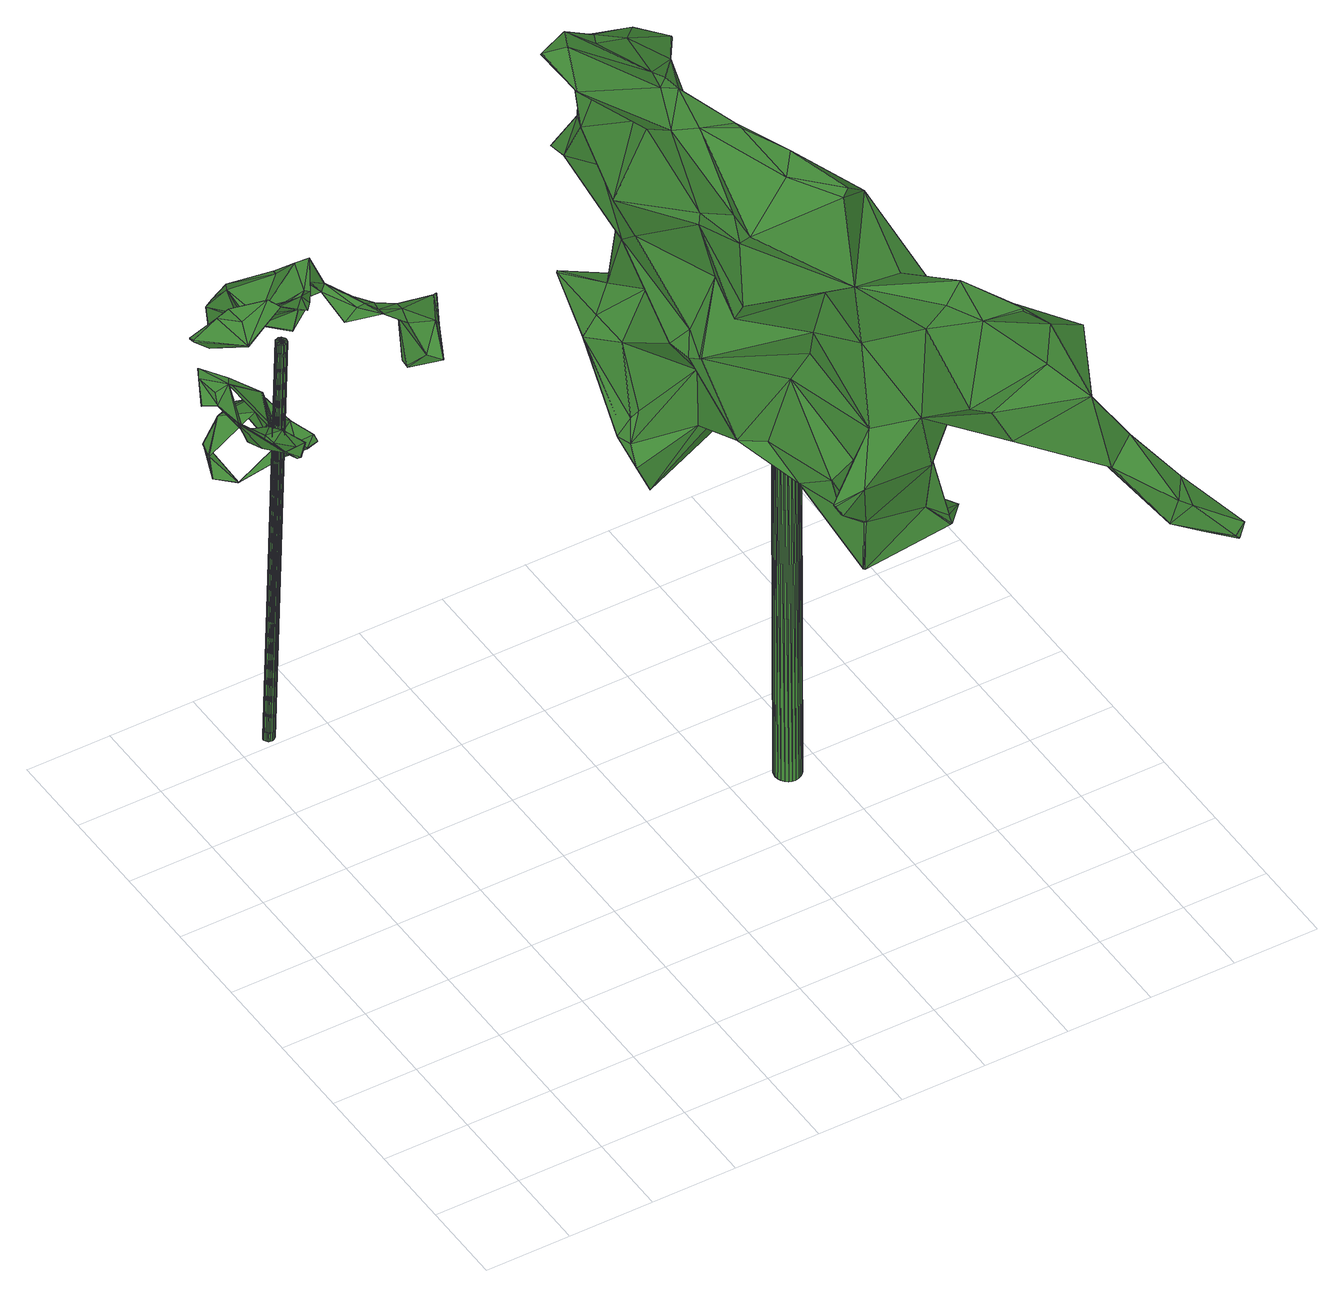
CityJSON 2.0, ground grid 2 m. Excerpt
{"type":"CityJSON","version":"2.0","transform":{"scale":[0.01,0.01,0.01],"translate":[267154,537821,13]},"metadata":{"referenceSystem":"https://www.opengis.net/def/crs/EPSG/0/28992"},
"CityObjects":{
"tree1":{"type":"SolitaryVegetationObject","attributes":{"gtid":242,"crown_width_m":4.19,"crown_median_z":24.24,"crown_r50_m":0.245,"crown_porosity":0.899,"trunk_H_m":11,"trunk_DBH_m":0.259,"trunk_radius_m":0.13,"trunk_base_height_m":13.24,"original_gtid":"271"},"geometry":[{"type":"Solid","lod":"3","boundaries":[[[[0,1,2]],[[3,4,5]],[[3,5,6]],[[7,8,9]],[[7,10,11]],[[12,13,14]],[[15,16,17]],[[18,19,20]],[[7,11,8]],[[21,22,23]],[[24,25,26]],[[27,5,28]],[[29,30,31]],[[19,32,33]],[[34,33,32]],[[14,13,9]],[[9,13,35]],[[36,37,38]],[[39,37,36]],[[40,1,41]],[[23,22,42]],[[43,44,45]],[[46,47,36]],[[48,47,46]],[[5,4,28]],[[35,13,49]],[[50,33,34]],[[9,35,7]],[[7,49,10]],[[51,17,52]],[[53,51,54]],[[53,54,55]],[[28,4,56]],[[57,58,59]],[[60,61,62]],[[63,60,62]],[[18,64,65]],[[36,21,46]],[[66,63,67]],[[34,56,4]],[[21,68,46]],[[60,66,41]],[[19,33,56]],[[69,70,71]],[[30,72,31]],[[73,63,62]],[[45,44,74]],[[75,76,77]],[[76,78,77]],[[79,80,81]],[[17,16,52]],[[82,60,83]],[[84,68,85]],[[46,84,48]],[[86,87,88]],[[51,52,89]],[[90,91,92]],[[4,3,50]],[[4,50,34]],[[93,68,94]],[[67,95,41]],[[34,19,56]],[[96,97,55]],[[82,98,65]],[[99,100,101]],[[102,101,103]],[[10,38,11]],[[104,87,105]],[[72,106,107]],[[104,105,43]],[[96,55,54]],[[96,54,89]],[[29,91,90]],[[36,38,108]],[[109,110,69]],[[111,30,112]],[[111,112,113]],[[66,60,63]],[[96,114,97]],[[3,115,116]],[[102,117,118]],[[103,117,102]],[[105,119,120]],[[121,81,80]],[[35,49,7]],[[87,104,122]],[[24,123,124]],[[79,37,39]],[[43,122,104]],[[45,122,43]],[[125,73,62]],[[97,53,55]],[[44,101,102]],[[69,71,109]],[[125,126,95]],[[126,40,95]],[[44,43,101]],[[73,67,63]],[[126,1,40]],[[39,80,79]],[[67,41,66]],[[68,84,46]],[[62,61,127]],[[52,128,20]],[[25,20,128]],[[75,77,129]],[[60,82,61]],[[61,82,65]],[[70,69,130]],[[70,130,131]],[[3,57,15]],[[6,57,3]],[[132,133,134]],[[132,134,59]],[[135,65,98]],[[69,92,91]],[[110,92,69]],[[136,109,137]],[[110,109,136]],[[90,130,93]],[[18,20,64]],[[138,139,24]],[[127,61,65]],[[72,30,111]],[[140,141,30]],[[116,142,143]],[[30,141,144]],[[107,145,29]],[[13,108,49]],[[12,108,13]],[[26,59,134]],[[106,72,146]],[[124,147,78]],[[25,128,16]],[[124,123,147]],[[148,149,137]],[[113,150,151]],[[34,53,19]],[[97,19,53]],[[16,128,52]],[[73,125,95]],[[73,95,67]],[[17,143,115]],[[152,47,48]],[[153,59,16]],[[153,16,15]],[[154,155,21]],[[17,115,15]],[[82,83,98]],[[89,54,51]],[[118,117,148]],[[15,115,3]],[[121,85,156]],[[121,152,85]],[[131,130,92]],[[6,5,57]],[[90,93,157]],[[153,57,59]],[[62,127,125]],[[133,77,78]],[[36,154,21]],[[42,155,158]],[[159,36,108]],[[69,121,156]],[[43,105,120]],[[157,160,23]],[[21,23,160]],[[57,153,15]],[[24,26,123]],[[161,113,151]],[[8,151,9]],[[133,78,147]],[[11,162,161]],[[20,19,163]],[[26,134,147]],[[18,59,58]],[[25,16,59]],[[26,25,59]],[[93,130,69]],[[138,24,75]],[[48,84,85]],[[79,141,106]],[[107,106,141]],[[79,106,162]],[[124,76,75]],[[164,165,139]],[[144,159,12]],[[124,78,76]],[[131,92,166]],[[166,92,110]],[[166,110,74]],[[90,92,130]],[[103,120,86]],[[86,120,119]],[[51,167,17]],[[101,120,99]],[[168,99,120]],[[74,169,166]],[[170,29,145]],[[138,41,0]],[[77,133,132]],[[89,114,96]],[[158,140,42]],[[122,171,87]],[[10,49,108]],[[10,108,38]],[[159,108,12]],[[103,168,120]],[[148,117,149]],[[74,136,45]],[[148,131,118]],[[166,118,131]],[[110,136,74]],[[126,127,64]],[[58,32,18]],[[25,64,20]],[[25,164,64]],[[131,148,70]],[[32,53,34]],[[43,120,101]],[[70,109,71]],[[70,148,109]],[[65,64,127]],[[83,129,98]],[[53,167,51]],[[129,165,135]],[[17,172,143]],[[127,126,125]],[[137,109,148]],[[140,145,141]],[[2,126,164]],[[173,151,150]],[[29,140,30]],[[90,140,29]],[[122,149,117]],[[157,140,90]],[[157,93,160]],[[171,88,87]],[[11,151,8]],[[91,29,170]],[[150,144,12]],[[14,151,173]],[[14,9,151]],[[161,151,11]],[[37,79,162]],[[37,162,38]],[[11,38,162]],[[152,48,85]],[[32,19,18]],[[52,174,89]],[[36,47,39]],[[106,146,113]],[[164,59,18]],[[12,173,150]],[[14,173,12]],[[83,41,138]],[[60,41,83]],[[40,41,95]],[[147,123,26]],[[115,142,116]],[[116,143,50]],[[138,75,83]],[[143,142,115]],[[163,19,174]],[[98,129,135]],[[144,154,159]],[[140,157,23]],[[140,23,42]],[[154,36,159]],[[113,112,150]],[[144,150,112]],[[144,112,30]],[[136,149,45]],[[137,149,136]],[[175,143,172]],[[175,172,167]],[[167,172,17]],[[111,113,146]],[[111,146,72]],[[45,149,122]],[[176,106,113]],[[176,113,161]],[[121,47,152]],[[122,117,171]],[[171,117,88]],[[86,88,117]],[[86,117,103]],[[27,33,50]],[[162,106,176]],[[162,176,161]],[[141,145,107]],[[102,169,44]],[[118,169,102]],[[44,169,74]],[[170,145,81]],[[32,175,53]],[[24,132,25]],[[147,134,133]],[[75,129,83]],[[135,164,65]],[[18,65,164]],[[164,132,59]],[[132,164,25]],[[53,175,167]],[[101,100,103]],[[168,100,99]],[[103,100,168]],[[126,64,164]],[[32,143,175]],[[58,57,27]],[[20,163,52]],[[174,52,163]],[[118,166,169]],[[79,81,145]],[[143,58,27]],[[143,32,58]],[[93,69,156]],[[50,143,27]],[[107,29,31]],[[154,141,158]],[[31,72,107]],[[28,56,33]],[[27,28,33]],[[68,156,85]],[[93,156,68]],[[86,119,87]],[[91,177,69]],[[170,121,177]],[[81,121,170]],[[154,144,178]],[[141,178,144]],[[141,154,178]],[[170,177,91]],[[158,145,140]],[[79,145,158]],[[141,79,158]],[[69,177,121]],[[50,3,116]],[[80,39,47]],[[121,80,47]],[[93,94,160]],[[160,94,68]],[[160,68,21]],[[105,87,119]],[[158,155,154]],[[138,2,139]],[[24,139,132]],[[164,139,2]],[[129,77,165]],[[132,139,165]],[[132,165,77]],[[164,135,165]],[[27,57,5]],[[174,114,89]],[[0,2,138]],[[124,179,24]],[[75,24,179]],[[75,179,124]],[[41,1,0]],[[126,2,1]],[[97,114,19]],[[19,114,174]],[[42,22,155]],[[21,155,22]],[[180,181,182]],[[180,182,183]],[[183,182,184]],[[183,184,185]],[[182,181,186]],[[182,186,184]],[[184,186,187]],[[184,187,185]],[[186,181,188]],[[186,188,187]],[[187,188,189]],[[187,189,185]],[[188,181,190]],[[188,190,189]],[[189,190,191]],[[189,191,185]],[[190,181,192]],[[190,192,191]],[[191,192,193]],[[191,193,185]],[[192,181,194]],[[192,194,193]],[[193,194,195]],[[193,195,185]],[[194,181,196]],[[194,196,195]],[[195,196,197]],[[195,197,185]],[[196,181,198]],[[196,198,197]],[[197,198,199]],[[197,199,185]],[[198,181,200]],[[198,200,199]],[[199,200,201]],[[199,201,185]],[[200,181,202]],[[200,202,201]],[[201,202,203]],[[201,203,185]],[[202,181,204]],[[202,204,203]],[[203,204,205]],[[203,205,185]],[[204,181,206]],[[204,206,205]],[[205,206,207]],[[205,207,185]],[[206,181,208]],[[206,208,207]],[[207,208,209]],[[207,209,185]],[[208,181,210]],[[208,210,209]],[[209,210,211]],[[209,211,185]],[[210,181,212]],[[210,212,211]],[[211,212,213]],[[211,213,185]],[[212,181,214]],[[212,214,213]],[[213,214,215]],[[213,215,185]],[[214,181,216]],[[214,216,215]],[[215,216,217]],[[215,217,185]],[[216,181,218]],[[216,218,217]],[[217,218,219]],[[217,219,185]],[[218,181,220]],[[218,220,219]],[[219,220,221]],[[219,221,185]],[[220,181,222]],[[220,222,221]],[[221,222,223]],[[221,223,185]],[[222,181,224]],[[222,224,223]],[[223,224,225]],[[223,225,185]],[[224,181,226]],[[224,226,225]],[[225,226,227]],[[225,227,185]],[[226,181,228]],[[226,228,227]],[[227,228,229]],[[227,229,185]],[[228,181,180]],[[228,180,229]],[[229,180,183]],[[229,183,185]]]]}]},
"tree2":{"type":"SolitaryVegetationObject","attributes":{"gtid":78,"crown_width_m":8.68,"crown_median_z":25.19,"crown_r50_m":0.453,"crown_porosity":0.895,"trunk_H_m":11.91,"trunk_DBH_m":0.61,"trunk_radius_m":0.305,"trunk_base_height_m":13.28,"original_gtid":"83"},"geometry":[{"type":"Solid","lod":"3","boundaries":[[[[230,231,232]],[[233,234,235]],[[236,237,238]],[[239,240,241]],[[242,243,244]],[[245,246,247]],[[238,237,248]],[[243,249,250]],[[251,250,249]],[[252,253,254]],[[255,256,257]],[[255,257,258]],[[258,259,260]],[[258,261,255]],[[262,234,233]],[[263,260,264]],[[265,266,267]],[[268,266,265]],[[269,266,268]],[[267,266,269]],[[230,270,271]],[[272,273,274]],[[272,275,273]],[[276,250,277]],[[276,243,250]],[[278,279,280]],[[280,281,282]],[[235,234,283]],[[284,285,286]],[[287,249,242]],[[233,287,242]],[[288,289,245]],[[289,284,245]],[[290,291,269]],[[292,291,290]],[[286,293,294]],[[280,295,281]],[[280,296,295]],[[297,298,299]],[[299,298,300]],[[301,302,303]],[[304,301,303]],[[305,306,307]],[[307,306,308]],[[309,241,240]],[[310,311,312]],[[313,312,311]],[[285,314,315]],[[316,317,318]],[[319,316,318]],[[279,296,280]],[[320,321,322]],[[242,249,243]],[[262,233,242]],[[283,323,324]],[[282,278,280]],[[325,326,327]],[[328,329,330]],[[331,307,308]],[[309,331,308]],[[324,292,332]],[[333,326,312]],[[326,333,327]],[[233,235,287]],[[312,325,310]],[[288,334,335]],[[336,334,288]],[[285,284,314]],[[301,304,337]],[[258,260,263]],[[289,314,284]],[[338,339,340]],[[341,260,259]],[[267,342,343]],[[336,343,342]],[[269,342,267]],[[281,295,344]],[[345,247,346]],[[244,243,276]],[[347,337,304]],[[348,349,350]],[[253,351,352]],[[277,250,251]],[[277,251,353]],[[324,323,292]],[[354,355,356]],[[354,356,357]],[[322,238,358]],[[322,358,359]],[[234,323,283]],[[249,299,300]],[[359,282,281]],[[252,302,253]],[[272,360,297]],[[333,312,313]],[[344,322,359]],[[330,329,361]],[[362,363,364]],[[358,365,366]],[[238,365,358]],[[237,230,232]],[[270,230,237]],[[270,237,236]],[[367,368,256]],[[369,368,367]],[[370,371,271]],[[370,271,270]],[[295,296,279]],[[278,372,279]],[[279,372,295]],[[326,325,312]],[[234,335,323]],[[302,301,253]],[[286,294,373]],[[374,364,375]],[[376,293,377]],[[239,241,378]],[[379,380,363]],[[287,235,283]],[[344,359,281]],[[381,325,327]],[[382,258,257]],[[311,383,313]],[[278,344,372]],[[320,344,278]],[[372,344,295]],[[384,332,269]],[[288,245,345]],[[347,300,298]],[[346,240,385]],[[239,385,240]],[[386,387,388]],[[389,390,391]],[[232,231,237]],[[392,384,268]],[[393,384,392]],[[272,274,393]],[[271,231,230]],[[338,350,360]],[[313,379,333]],[[386,388,394]],[[388,395,394]],[[387,340,339]],[[267,390,265]],[[396,364,374]],[[288,391,336]],[[339,397,388]],[[398,399,342]],[[400,401,321]],[[314,402,403]],[[278,400,320]],[[388,387,339]],[[388,355,395]],[[360,350,349]],[[338,404,350]],[[340,404,338]],[[395,355,354]],[[282,400,278]],[[359,358,282]],[[405,406,357]],[[320,400,321]],[[393,407,397]],[[388,397,407]],[[400,282,401]],[[282,358,401]],[[313,369,379]],[[408,379,369]],[[247,345,245]],[[234,409,402]],[[321,401,366]],[[369,383,368]],[[410,315,411]],[[407,356,355]],[[408,380,379]],[[239,378,319]],[[409,403,402]],[[412,393,392]],[[412,392,413]],[[381,317,325]],[[257,256,368]],[[350,394,348]],[[292,290,269]],[[269,332,292]],[[414,362,405]],[[363,362,414]],[[396,374,304]],[[393,412,356]],[[317,316,311]],[[317,311,310]],[[253,301,351]],[[373,256,307]],[[361,238,322]],[[344,320,322]],[[361,329,415]],[[370,415,329]],[[370,329,416]],[[267,391,390]],[[267,343,391]],[[352,405,254]],[[283,249,287]],[[417,319,378]],[[242,244,411]],[[318,317,381]],[[418,246,284]],[[391,343,336]],[[371,327,419]],[[371,419,271]],[[272,393,339]],[[245,284,246]],[[385,239,319]],[[308,241,309]],[[284,420,418]],[[365,361,366]],[[410,285,315]],[[361,322,321]],[[321,366,361]],[[360,272,338]],[[305,255,261]],[[361,365,414]],[[270,236,421]],[[356,412,328]],[[333,379,327]],[[422,377,293]],[[349,351,360]],[[240,346,247]],[[286,420,284]],[[414,405,357]],[[374,377,347]],[[374,376,377]],[[305,307,255]],[[384,269,268]],[[423,424,392]],[[416,329,328]],[[307,256,255]],[[327,371,265]],[[339,393,397]],[[288,345,391]],[[340,386,404]],[[340,387,386]],[[361,421,238]],[[388,407,355]],[[404,386,394]],[[404,394,350]],[[393,356,407]],[[319,346,385]],[[367,408,369]],[[425,248,231]],[[237,231,248]],[[251,426,353]],[[418,420,331]],[[307,331,420]],[[373,307,420]],[[286,373,420]],[[331,309,246]],[[247,246,309]],[[331,246,418]],[[247,309,240]],[[414,330,361]],[[427,417,378]],[[289,335,402]],[[234,402,335]],[[288,335,289]],[[428,377,422]],[[286,429,422]],[[410,276,430]],[[416,413,424]],[[423,416,424]],[[234,262,409]],[[260,341,264]],[[283,275,249]],[[275,299,249]],[[285,429,286]],[[430,429,285]],[[428,347,377]],[[379,419,327]],[[375,294,293]],[[265,390,327]],[[382,431,258]],[[294,367,256]],[[432,408,367]],[[389,381,390]],[[327,390,381]],[[428,422,433]],[[434,435,428]],[[434,428,433]],[[353,435,277]],[[335,334,323]],[[285,410,430]],[[254,253,352]],[[433,430,276]],[[338,272,339]],[[324,273,283]],[[283,273,275]],[[358,366,401]],[[414,357,330]],[[406,352,351]],[[406,351,349]],[[254,405,252]],[[304,374,347]],[[414,436,425]],[[365,436,414]],[[356,328,357]],[[310,325,317]],[[330,357,328]],[[360,351,301]],[[301,337,360]],[[304,362,396]],[[302,252,362]],[[416,328,412]],[[416,412,413]],[[252,405,362]],[[238,421,236]],[[421,361,415]],[[334,291,323]],[[415,270,421]],[[415,370,270]],[[303,302,362]],[[303,362,304]],[[324,332,274]],[[384,274,332]],[[360,337,347]],[[263,261,258]],[[306,263,264]],[[402,314,289]],[[416,268,437]],[[324,274,273]],[[375,364,432]],[[297,360,298]],[[437,268,265]],[[413,392,424]],[[378,241,438]],[[308,438,241]],[[379,271,419]],[[315,403,411]],[[409,411,403]],[[437,265,371]],[[437,371,416]],[[416,371,370]],[[375,293,376]],[[276,411,244]],[[410,411,276]],[[432,367,375]],[[292,323,291]],[[294,375,367]],[[315,314,403]],[[242,411,262]],[[414,439,363]],[[425,439,414]],[[363,439,379]],[[409,262,411]],[[341,438,308]],[[286,422,293]],[[261,306,305]],[[261,263,306]],[[306,264,308]],[[341,308,264]],[[391,440,389]],[[345,440,391]],[[334,336,342]],[[396,362,364]],[[376,374,375]],[[348,394,354]],[[395,354,394]],[[319,318,346]],[[346,318,389]],[[389,318,381]],[[268,423,392]],[[416,423,268]],[[422,429,433]],[[430,433,429]],[[311,382,383]],[[311,316,382]],[[316,431,382]],[[389,440,346]],[[345,346,440]],[[313,383,369]],[[352,406,405]],[[439,231,441]],[[439,425,231]],[[354,357,406]],[[354,406,348]],[[349,348,406]],[[439,441,379]],[[379,441,271]],[[231,271,441]],[[373,294,256]],[[393,274,384]],[[341,417,427]],[[382,368,383]],[[398,342,269]],[[341,427,438]],[[427,378,438]],[[341,259,417]],[[417,442,319]],[[316,319,442]],[[435,353,426]],[[342,399,334]],[[291,334,399]],[[428,426,347]],[[435,426,428]],[[432,380,408]],[[364,363,380]],[[364,380,432]],[[275,297,299]],[[272,297,275]],[[382,257,368]],[[248,425,436]],[[365,238,436]],[[238,248,436]],[[269,291,399]],[[398,269,399]],[[347,426,300]],[[276,443,433]],[[426,251,300]],[[434,443,435]],[[433,443,434]],[[277,435,443]],[[277,443,276]],[[249,300,251]],[[347,298,360]],[[259,431,417]],[[259,258,431]],[[442,417,431]],[[442,431,316]],[[444,445,446]],[[444,446,447]],[[447,446,448]],[[447,448,449]],[[446,445,450]],[[446,450,448]],[[448,450,451]],[[448,451,449]],[[450,445,452]],[[450,452,451]],[[451,452,453]],[[451,453,449]],[[452,445,454]],[[452,454,453]],[[453,454,455]],[[453,455,449]],[[454,445,456]],[[454,456,455]],[[455,456,457]],[[455,457,449]],[[456,445,458]],[[456,458,457]],[[457,458,459]],[[457,459,449]],[[458,445,460]],[[458,460,459]],[[459,460,461]],[[459,461,449]],[[460,445,462]],[[460,462,461]],[[461,462,463]],[[461,463,449]],[[462,445,464]],[[462,464,463]],[[463,464,465]],[[463,465,449]],[[464,445,466]],[[464,466,465]],[[465,466,467]],[[465,467,449]],[[466,445,468]],[[466,468,467]],[[467,468,469]],[[467,469,449]],[[468,445,470]],[[468,470,469]],[[469,470,471]],[[469,471,449]],[[470,445,472]],[[470,472,471]],[[471,472,473]],[[471,473,449]],[[472,445,474]],[[472,474,473]],[[473,474,475]],[[473,475,449]],[[474,445,476]],[[474,476,475]],[[475,476,477]],[[475,477,449]],[[476,445,478]],[[476,478,477]],[[477,478,479]],[[477,479,449]],[[478,445,480]],[[478,480,479]],[[479,480,481]],[[479,481,449]],[[480,445,482]],[[480,482,481]],[[481,482,483]],[[481,483,449]],[[482,445,484]],[[482,484,483]],[[483,484,485]],[[483,485,449]],[[484,445,486]],[[484,486,485]],[[485,486,487]],[[485,487,449]],[[486,445,488]],[[486,488,487]],[[487,488,489]],[[487,489,449]],[[488,445,490]],[[488,490,489]],[[489,490,491]],[[489,491,449]],[[490,445,492]],[[490,492,491]],[[491,492,493]],[[491,493,449]],[[492,445,444]],[[492,444,493]],[[493,444,447]],[[493,447,449]]]]}]}
},
"vertices":[
[219,1359,901],[248,1361,899],[242,1385,904],[199,1559,767],[184,1496,726],[189,1522,766],[198,1558,769],[36,1346,1297],[34,1327,1304],[35,1329,1306],[64,1370,1276],[74,1330,1265],[133,1351,1331],[99,1343,1327],[99,1341,1328],[289,1585,822],[343,1558,833],[343,1551,816],[297,1461,871],[315,1430,776],[299,1461,872],[214,1490,1238],[228,1441,1202],[252,1425,1195],[216,1486,981],[301,1491,913],[225,1501,982],[191,1521,766],[183,1496,727],[340,1369,1268],[289,1321,1314],[302,1308,1302],[309,1459,781],[223,1459,727],[224,1460,725],[37,1347,1299],[150,1469,1237],[172,1387,1268],[94,1364,1275],[206,1405,1215],[264,1298,928],[236,1296,929],[236,1403,1203],[578,1264,1156],[528,1315,1174],[518,1275,1169],[184,1501,1218],[226,1441,1200],[212,1498,1139],[65,1371,1278],[202,1543,768],[371,1500,795],[372,1499,797],[361,1459,770],[403,1460,772],[406,1448,760],[222,1458,726],[239,1566,821],[295,1511,847],[299,1493,913],[235,1295,928],[248,1360,897],[264,1297,926],[244,1261,934],[274,1417,887],[239,1395,878],[243,1261,935],[248,1257,938],[242,1538,1205],[399,1422,1198],[436,1411,1137],[435,1410,1137],[279,1279,1313],[250,1258,937],[479,1307,1188],[176,1465,957],[148,1484,954],[176,1465,955],[150,1484,952],[215,1373,1229],[236,1403,1201],[288,1353,1194],[218,1359,899],[174,1380,971],[227,1516,1178],[229,1515,1177],[527,1313,1034],[519,1279,1043],[526,1312,1034],[404,1459,774],[375,1430,1297],[357,1399,1263],[410,1427,1212],[332,1498,1229],[330,1497,1230],[282,1293,937],[407,1448,762],[374,1433,768],[208,1398,892],[631,1348,1142],[631,1349,1141],[623,1346,1143],[535,1346,1160],[574,1347,1122],[565,1211,1094],[570,1222,1095],[256,1284,1321],[300,1308,1301],[94,1365,1277],[426,1373,1138],[453,1371,1168],[257,1284,1323],[218,1287,1346],[218,1285,1346],[374,1434,769],[289,1584,820],[241,1566,819],[536,1346,1150],[495,1370,1163],[520,1280,1044],[593,1276,1127],[253,1426,1193],[538,1235,1101],[174,1535,1006],[161,1515,1000],[283,1293,936],[282,1384,901],[283,1384,899],[335,1512,813],[202,1411,917],[411,1429,1212],[463,1407,1168],[215,1487,979],[185,1490,968],[224,1500,981],[209,1399,891],[479,1308,1186],[486,1338,1171],[176,1381,972],[204,1411,918],[329,1374,1271],[288,1320,1312],[279,1576,822],[289,1538,821],[186,1337,1303],[289,1353,1196],[256,1283,1322],[173,1537,1005],[494,1370,1161],[515,1327,1163],[196,1300,1365],[128,1267,1295],[214,1496,1138],[279,1576,824],[174,1388,1270],[208,1405,1217],[330,1497,1228],[346,1440,1289],[216,1375,1230],[154,1374,1284],[326,1481,1237],[129,1266,1293],[182,1351,1275],[326,1472,789],[272,1418,889],[203,1412,916],[472,1370,1172],[353,1515,800],[632,1348,1141],[486,1338,1173],[290,1353,1195],[518,1281,1045],[333,1512,811],[140,1309,1323],[361,1458,772],[325,1474,787],[186,1335,1301],[357,1437,1246],[183,1353,1276],[185,1489,970],[288,1425,24],[275,1425,24],[288,1428,24],[306,1405,1124],[305,1408,1124],[293,1405,1124],[286,1431,24],[304,1411,1124],[284,1434,24],[302,1414,1124],[282,1436,24],[299,1416,1125],[279,1438,24],[296,1417,1125],[275,1438,24],[293,1418,1125],[272,1438,24],[290,1417,1125],[269,1436,24],[286,1416,1125],[266,1434,24],[284,1414,1125],[264,1432,24],[282,1411,1125],[263,1429,24],[280,1408,1125],[262,1425,24],[280,1405,1125],[262,1422,24],[280,1402,1125],[264,1419,24],[281,1398,1124],[266,1416,24],[283,1396,1124],[268,1414,24],[286,1394,1124],[271,1413,24],[289,1392,1124],[275,1412,24],[292,1392,1124],[278,1412,24],[296,1392,1124],[281,1414,24],[299,1393,1124],[284,1416,24],[302,1395,1124],[286,1418,24],[304,1398,1124],[288,1421,24],[305,1401,1124],
[1378,264,1579],[1322,330,1520],[1375,260,1577],[1189,1244,845],[1229,1218,1048],[1211,1163,851],[1544,300,1428],[1440,258,1511],[1504,202,1324],[1062,1129,1817],[1034,1161,1768],[1001,1182,1829],[984,1245,854],[922,1150,880],[929,1190,897],[1003,1179,1430],[867,1213,1550],[958,1146,1555],[1436,265,1398],[1140,1038,797],[902,1075,871],[912,967,759],[1043,461,1042],[1059,457,1011],[1044,456,1042],[865,956,1807],[815,955,1612],[862,900,1829],[723,945,1962],[759,1042,1996],[713,1069,1978],[739,1013,1948],[1186,1249,1023],[712,1071,1975],[781,1094,1986],[1314,754,1449],[1136,702,1336],[1108,875,1375],[1297,728,1244],[1128,797,1224],[1414,366,1499],[1332,436,1546],[1269,684,870],[1220,909,979],[1215,736,1024],[1210,920,948],[854,1137,1078],[879,1044,863],[1689,62,972],[1738,5,974],[1727,1,988],[1660,57,1062],[1627,94,997],[1257,985,981],[995,1206,1397],[923,1155,1180],[901,1061,1383],[1206,1127,830],[1042,1130,1387],[1026,1191,1366],[1094,854,1029],[1059,958,1045],[1177,912,1009],[946,868,1261],[883,980,1463],[1762,21,996],[1738,3,977],[1111,726,961],[1071,766,969],[1129,921,915],[1056,952,894],[1115,587,980],[1090,514,1019],[1156,569,1032],[1111,741,1144],[842,1046,1876],[801,1107,1918],[827,1102,1697],[853,1143,1905],[926,1167,1742],[1014,777,1855],[935,811,1866],[1050,660,1793],[948,634,1695],[966,1177,1169],[886,1289,1129],[944,909,1896],[1012,797,1855],[980,923,1812],[1001,1033,1855],[1657,190,1055],[1596,242,1111],[1604,216,1163],[1168,1076,1121],[1231,929,999],[1086,702,1817],[1154,586,1770],[1252,683,1643],[1451,561,1220],[1432,530,1255],[1430,529,1251],[851,1155,1676],[1188,786,1040],[1137,576,1760],[1000,1073,1214],[1150,1152,1137],[1073,1017,1366],[1070,763,974],[1284,626,789],[1349,665,788],[1342,640,766],[783,1092,1988],[1003,880,1303],[1090,949,1390],[1680,139,1071],[963,1067,1554],[1001,1077,1756],[1014,792,981],[1141,497,792],[1137,499,794],[1163,529,791],[1138,499,922],[1061,452,1011],[874,958,843],[1307,532,859],[1369,540,802],[1331,577,1017],[1290,480,1023],[1541,183,1126],[1636,76,1072],[1091,676,916],[1472,325,1232],[1167,525,1147],[1161,547,1369],[1127,679,1313],[1346,253,1235],[1516,246,1127],[934,814,1598],[937,814,1629],[940,662,1659],[1383,487,1401],[1327,556,1463],[1739,41,984],[866,1091,1582],[942,816,1223],[989,839,1409],[938,815,1225],[929,845,1209],[950,1120,1870],[1131,522,1557],[1135,644,1446],[1090,818,1690],[880,833,1869],[963,724,1680],[1325,711,1164],[1062,1125,1815],[1402,596,757],[1436,616,738],[1438,615,742],[1087,848,1655],[1154,766,1554],[1058,959,1416],[1432,742,1206],[1342,618,1022],[1362,523,792],[1364,520,796],[1138,710,1226],[1390,627,777],[964,842,1228],[1021,963,1060],[1653,190,1052],[1540,210,1117],[1138,1186,1130],[1073,1187,1084],[1295,600,785],[1104,439,1073],[1142,496,923],[1375,561,800],[943,654,1491],[1151,1243,1073],[882,1286,1128],[956,1215,911],[1460,628,1198],[1466,666,1216],[1247,451,1195],[1471,339,1410],[1441,567,1253],[924,981,1896],[832,1227,1547],[1255,545,1520],[840,1190,1545],[1543,303,1425],[918,901,1210],[1408,709,1214],[1444,704,1219],[1255,274,1350],[1017,951,899],[865,1104,1908],[1017,956,1050],[955,1055,1226],[884,1134,1127],[909,923,1905],[937,677,1441],[901,1060,1100],[928,1038,915],[885,1000,873],[1304,268,1323],[1234,618,1391],[875,1129,1908],[1258,451,1435],[981,912,1621],[1291,425,1505],[934,945,1903],[909,1039,904],[1155,775,28],[1125,775,28],[1154,783,28],[1156,783,1219],[1155,791,1219],[1126,783,1219],[1151,791,28],[1152,798,1219],[1147,797,28],[1147,804,1219],[1140,802,28],[1141,809,1219],[1133,805,28],[1134,812,1219],[1125,806,28],[1126,813,1219],[1117,805,28],[1118,812,1219],[1110,801,28],[1110,809,1219],[1103,796,28],[1104,804,1219],[1098,790,28],[1099,798,1219],[1096,783,28],[1096,790,1219],[1095,775,28],[1095,782,1219],[1096,767,28],[1096,775,1220],[1099,760,28],[1099,767,1220],[1104,753,28],[1104,761,1220],[1110,748,28],[1111,756,1220],[1117,745,28],[1118,753,1220],[1125,744,28],[1126,752,1220],[1133,746,28],[1134,753,1220],[1140,749,28],[1141,756,1220],[1147,754,28],[1148,761,1220],[1152,760,28],[1152,768,1220],[1155,767,28],[1155,775,1220]
]}
